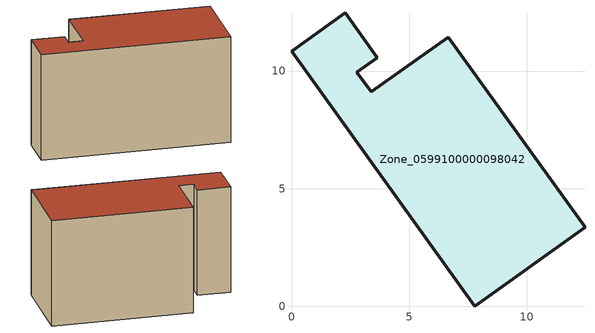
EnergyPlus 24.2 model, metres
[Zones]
Zone_0599100000098042
 floor ground (C_G): 7.78,0 0,10.84 2.28,12.48 3.64,10.57 2.78,9.96 3.39,9.11 6.66,11.44 12.48,3.35 z0
 wall outside (C_F): 12.48,3.35 6.66,11.44 3.39,9.11 2.78,9.96 3.64,10.57 2.28,12.48 0,10.84 7.78,0 12.48,3.35 z0:7.76
 roof outside (C_R): 0,10.84 7.78,0 12.48,3.35 6.66,11.44 3.39,9.11 2.78,9.96 3.64,10.57 2.28,12.48 z7.76
[BUILDING]
Pand.0599100000098042: North Axis=0; Terrain=City; Loads Convergence Tolerance Value=0.04; Temperature Convergence Tolerance Value=0.4; Solar Distribution=FullExterior; Maximum Number of Warmup Days=25; Minimum Number of Warmup Days=1
[Site:Location]
Rotterdam.The.Hague.AP_ZH_NLD Design_Conditions: Latitude=51.96; Longitude=4.45; Time Zone=1; Elevation=-4.5
[SITE:GROUNDTEMPERATURE:BUILDINGSURFACE]
18, 18, 18, 18, 18, 18, 18, 18, 18, 18, 18, 18
[MATERIAL] Thermal Absorptance=0.9; Solar Absorptance=0.7; Visible Absorptance=0.7
Name | Roughness | Thickness | Conductivity | Density | Specific Heat
G.TI.1975-1991 | MediumSmooth | 0.15 | 0.288461 | 540 | 1210
F.TI.1975-1991 | Rough | 0.3 | 0.230769 | 1920 | 840
R.TI.1975-1991 | MediumRough | 0.2 | 0.153846 | 1500 | 1000
[CONSTRUCTION]
C_G: G.TI.1975-1991
C_F: F.TI.1975-1991
C_R: R.TI.1975-1991
[ZONE]
Zone_0599100000098042: Type=1; Multiplier=1; Ceiling Height=Autocalculate; Volume=Autocalculate; Floor Area=autocalculate; Part of Total Floor Area=Yes
[ZONEINFILTRATION:DESIGNFLOWRATE]
Infil_Zone_0599100000098042: Zone or ZoneList or Space or SpaceList=Zone_0599100000098042; Schedule=AlwaysOn; Design Flow Rate Calculation Method=Flow/Area; Flow Rate per Floor Area=0.003; Constant Term Coefficient=1; Temperature Term Coefficient=0; Velocity Term Coefficient=0; Velocity Squared Term Coefficient=0
[HVACTEMPLATE:ZONE:IDEALLOADSAIRSYSTEM]
Zone_0599100000098042: Maximum Heating Supply Air Temperature=50; Minimum Cooling Supply Air Temperature=13; Maximum Heating Supply Air Humidity Ratio=0.0156; Minimum Cooling Supply Air Humidity Ratio=0.0077; Heating Limit=NoLimit; Cooling Limit=NoLimit; Dehumidification Control Type=ConstantSensibleHeatRatio; Cooling Sensible Heat Ratio=0.7; Dehumidification Setpoint=60; Humidification Control Type=None; Humidification Setpoint=30; Outdoor Air Method=None; Outdoor Air Flow Rate per Person=0.00944; Outdoor Air Flow Rate per Zone Floor Area=0; Outdoor Air Flow Rate per Zone=0; Demand Controlled Ventilation Type=None; Outdoor Air Economizer Type=NoEconomizer; Heat Recovery Type=None; Sensible Heat Recovery Effectiveness=0.7; Latent Heat Recovery Effectiveness=0.65
[ZONECONTROL:THERMOSTAT]
ThermostatControl_Zone_0599100000098042: Zone or ZoneList=Zone_0599100000098042; Control Type Schedule=DualSetpointControlType; Control 1=Thermostat_Zone_0599100000098042; Temperature Difference Between Cutout And Setpoint=0
[THERMOSTATSETPOINT:DUALSETPOINT]
Thermostat_Zone_0599100000098042: Heating Setpoint Temperature Schedule=HeatingSetpoint_Zone_0599100000098042; Cooling Setpoint Temperature Schedule=CoolingSetpoint_Zone_0599100000098042
[SCHEDULE:COMPACT]
HeatingSetpoint_Zone_0599100000098042: Through: 12/31, For: AllDays, Until: 24:00, 21
CoolingSetpoint_Zone_0599100000098042: Through: 12/31, For: AllDays, Until: 24:00, 24
DualSetpointControlType: Through: 12/31, For: AllDays, Until: 24:00, 4
AlwaysOn: Through: 12/31, For: AllDays, Until: 24:00, 1
